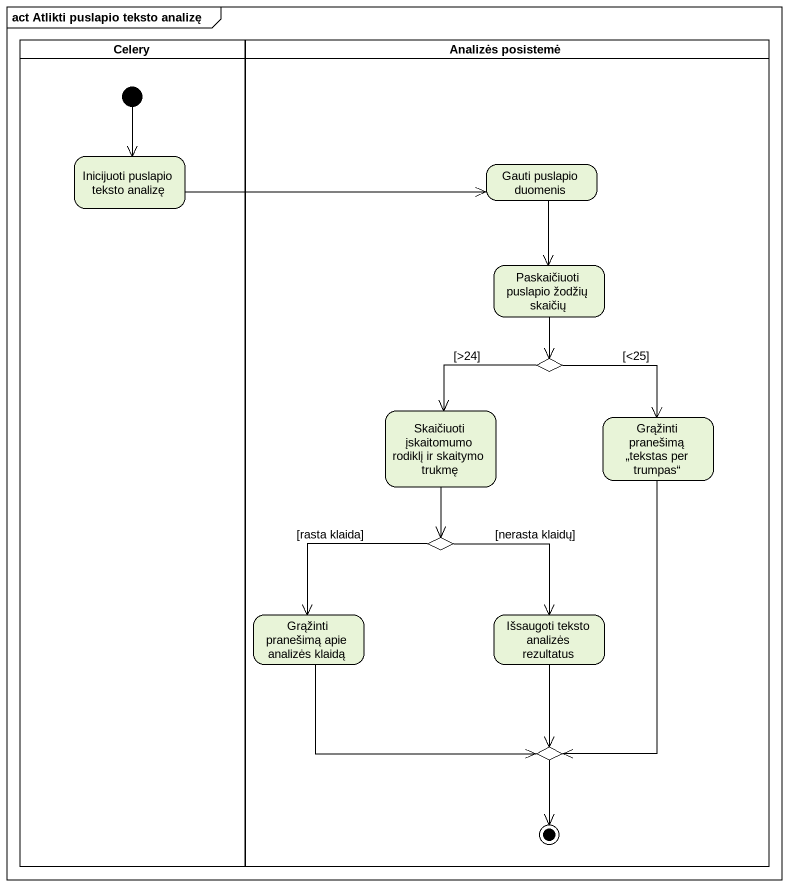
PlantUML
@startuml
mainframe act Atlikti puslapio teksto analizę
hide empty description
state Celery <<partition>> {
  state "Inicijuoti puslapio teksto analizę" as Inicijuoti_puslapio_teksto
  [*] --> Inicijuoti_puslapio_teksto
}
state "Analizės posistemė" as Analizės_posistemė <<partition>> {
  state "Gauti puslapio duomenis" as Gauti_puslapio_duomenis
  state "Paskaičiuoti puslapio žodžių skaičių" as Paskaičiuoti_puslapio
  state choice1 <<choice>>
  state "Skaičiuoti įskaitomumo rodiklį ir skaitymo trukmę" as Skaičiuoti_įskaitomumo
  state "Grąžinti pranešimą „tekstas per trumpas“" as Grąžinti_pranešimą_tekstas
  state choice2 <<choice>>
  state "Grąžinti pranešimą apie analizės klaidą" as Grąžinti_pranešimą_apie
  state "Išsaugoti teksto analizės rezultatus" as Išsaugoti_teksto_analizės
  state choice3 <<choice>>
  choice3 --> [*]
}
Inicijuoti_puslapio_teksto -right-> Gauti_puslapio_duomenis
Gauti_puslapio_duomenis --> Paskaičiuoti_puslapio
Paskaičiuoti_puslapio --> choice1
choice1 --> Skaičiuoti_įskaitomumo : [>24]
choice1 --> Grąžinti_pranešimą_tekstas : [<25]
Skaičiuoti_įskaitomumo --> choice2
Grąžinti_pranešimą_tekstas --> choice3
choice2 --> Grąžinti_pranešimą_apie : [rasta klaida]
choice2 --> Išsaugoti_teksto_analizės : [nerasta klaidų]
Grąžinti_pranešimą_apie -right-> choice3
Išsaugoti_teksto_analizės --> choice3
@enduml
